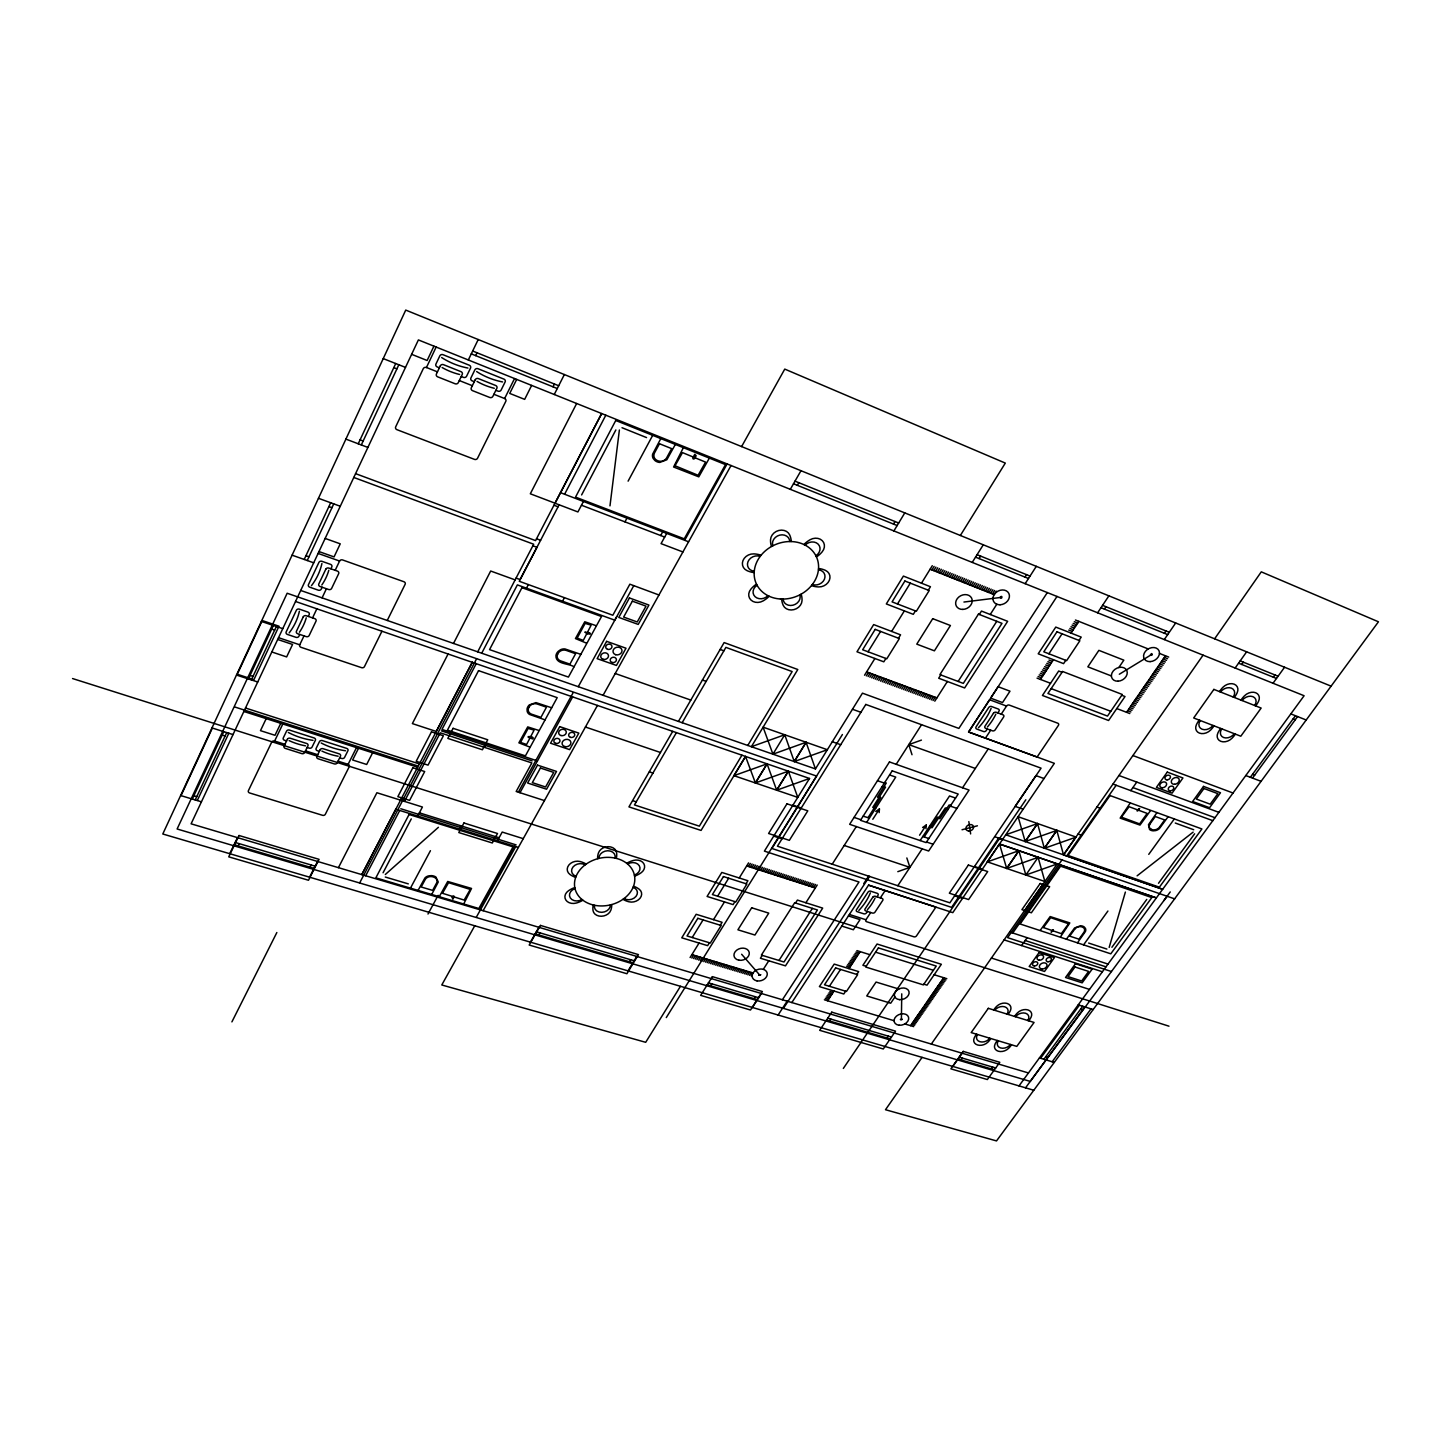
<?xml version="1.0" encoding="UTF-8"?>
<svg xmlns="http://www.w3.org/2000/svg" width="1451" height="1451" viewBox="0 0 1451 1451"><rect width="100%" height="100%" fill="white"/><g stroke="black" fill="none" stroke-linecap="round" stroke-linejoin="round"><path stroke-width="1.5" d="M901.397 1019.527L901.742 993.844M879.161 812.614L879.433 808.951L875.751 811.454M925.956 828.63L926.282 825.02L922.618 827.487M454.054 897.081L452.893 899.203C450.336 894.741 456.956 896.373 452.766 896.664M609.982 505.873L619.377 429.986M693.342 456.938L694.775 454.308L696.117 455.668C693.832 462.416 690.749 456.811 694.757 457.5M1052.954 930.853C1047.169 935.043 1056.727 927.352 1052.048 930.49C1050.941 932.014 1053.807 930.798 1051.975 930.762M1109.181 947.394L1125.377 892.075M1137.62 809.93C1143.896 805.396 1133.267 813.485 1138.727 810.166M181.067 795.565L212.408 727.949M192.294 799.066L223.78 731.667M248.393 678.941L273.368 625.472M304.202 559.451L330.683 502.753M358.234 443.788L395.724 363.53M195.214 799.936L226.719 732.592M251.368 679.92L276.361 626.487M307.231 560.521L333.748 503.878M361.317 444.949L398.825 364.763M197.318 800.462L228.859 733.154M433.922 346.172L427.138 360.501L411.631 354.316M299.758 634.45L298.924 636.227A2.285 1.923 -0.1 0 1 295.95 637.315L287.461 634.45A2.285 1.941 0.3 0 1 286.173 631.929L296.385 610.236A2.303 1.959 0.2 0 1 299.378 609.148L307.902 612.086A2.285 1.959 -0.2 0 1 309.172 614.625L308.319 616.439M322.158 587.238L321.288 589.07A2.303 1.977 -0.2 0 1 318.295 590.176L309.734 587.183A2.303 1.977 0.2 0 1 308.464 584.608L318.912 562.408A2.322 2.013 0.2 0 1 321.941 561.319L330.52 564.348A2.322 1.995 -0.3 0 1 331.789 566.96L330.901 568.81M493.902 394.291L504.622 398.535A2.358 2.158 -9.2 0 1 505.782 401.383L477.542 458.262A2.34 2.104 -7.3 0 1 474.459 459.368L396.939 429.677A2.376 2.14 -1.4 0 1 395.688 426.848L423.275 368.663A2.412 2.213 -2.2 0 1 426.449 367.502L436.134 347.061M381.939 631.239L364.473 666.589A2.231 1.886 -3.3 0 1 361.535 667.66L301.01 647.309A2.267 1.923 -0.5 0 1 299.74 644.806L304.003 635.883M312.564 617.89L316.862 608.821M322.086 597.866L326.421 588.725M335.181 570.316L339.588 561.047A2.322 2.013 -0.8 0 1 342.617 559.959L403.94 581.742A2.285 1.977 -4.2 0 1 405.137 584.3L387.254 620.466M266.186 718.662L260.473 730.651L275.001 735.294L280.75 723.342M338.01 761.158L348.095 764.351A2.176 1.777 -3.8 0 1 349.274 766.654L325.332 814.283A2.158 1.741 -3.5 0 1 322.521 815.299L249.663 792.971A2.195 1.777 -0.9 0 1 248.393 790.686L271.736 742.078A2.231 1.814 -0.9 0 1 274.62 741.044L282.818 723.995M229.711 853.696L237.492 837.608M468.328 359.975L478.213 339.534M238.109 845.915L239.197 843.666M475.656 355.622L477.034 352.774M504.622 398.535L514.543 378.548M516.683 379.418L509.736 393.421L524.663 399.37L531.646 385.422M348.095 764.351L356.493 747.646M358.506 748.299L352.629 759.998L366.686 764.477L372.599 752.815M231.906 1021.885L276.851 932.521M310.061 867.208L311.185 864.996M553.049 386.818L554.445 384.025M309.553 877.184L317.533 861.441M554.246 394.509L564.366 374.539M338.428 867.662L376.897 792.736L422.422 807.028L417.67 816.061M448.087 654.002L412.374 723.596L436.279 731.467L472.246 662.327L476.218 663.687L441.975 729.436L537.469 760.923M453.51 643.446L490.674 571.023L515.123 579.892M576.646 403.505L530.322 493.793L555.026 503.189L601.657 413.535L535.564 540.606L355.586 473.643M472.246 662.327L361.807 874.608L395.833 809.241L518.37 847.438M477.705 651.825L533.678 544.234L353.79 477.452M359.721 882.825L476.545 658.845M365.688 875.769L399.732 810.456M404.466 801.405L440.233 732.809L531.846 762.936L516.175 791.484L544.451 800.589M481.714 653.222L517.372 584.88L614.807 620.176L616.729 616.657M559.107 504.785L519.24 581.271L612.83 615.242L629.861 584.191L658.954 594.983M564.602 494.247L605.811 415.204M526.459 588.199L528.345 584.59M383.064 872.776L411.286 818.908M581.615 494.918L615.859 429.949M583.447 501.466L577.915 511.949L555.007 503.225M484.434 747.338L486.212 744.018M562.498 601.258L564.421 597.685M410.47 888.121L430.439 850.685M628.102 481.152L652.678 435.373M418.088 890.37L424.907 877.982A6.511 5.133 -7.4 0 1 428.644 875.878L431.219 875.624A8.162 6.439 -7.4 0 1 435.899 877.021L438.275 881.99L431.745 894.415M660.785 438.637L652.642 454.127A7.182 6.384 -19.6 0 0 653.186 458.48L654.836 460.457A8.996 8.017 -19.7 0 0 659.788 462.434L666.825 459.786L675.314 444.496M459.35 829.047L461.073 825.873M624.964 521.852L626.959 518.152M557.601 654.238L558.182 653.186A6.185 5.242 -12.1 0 1 565.999 650.32L575.594 653.73L569.917 664.141L560.322 660.785A6.185 5.242 -12.1 0 1 557.619 654.238M427.991 914.039L438.129 895.34M439.544 896.21L447.724 881.464L471.539 888.447L463.957 903.447M683.04 448.323L673.59 467.004L698.783 476.853L708.995 458.77M493.558 839.712L495.299 836.556M660.695 535.528L662.708 531.846M519.984 792.718L572.637 696.897M578.26 686.686L633.779 585.642M518.406 792.083L573.145 692.707M497.348 840.891L502.209 832.058L523.249 838.66M666.698 533.406L661.057 543.635L682.913 551.96M479.429 909.614L514.615 846.278M684.672 540.298L727.096 463.939M476.273 917.304L515.794 846.532M474.749 925.774L441.775 984.975L645.695 1042.308L680.465 986.299M483.129 910.702L597.449 705.44M603.09 695.301L731.05 465.517M741.606 446.582L784.755 369.098L1005.307 463.087L960.362 535.473M530.395 942.152L538.901 927.298M790.305 489.332L800.988 470.704M538.774 934.934L539.972 932.848M797.343 485.305L798.83 482.711M672.702 731.358L628.936 806.883L701.051 830.425L745.542 756.443L755.409 782.996L767.053 763.843L776.684 790.215L809.513 778.462L295.532 601.476M678.451 721.419L724.122 642.575L797.796 669.51L751.382 746.703L784.737 734.75L794.277 761.575L827.36 749.714L763.099 727.169L772.93 754.175L806.139 742.259L794.277 761.575L806.085 742.277L815.444 768.921L300.72 590.466M676.402 732.628L634.45 804.924L699.346 826.163L741.933 755.191M682.17 722.707L725.881 647.382L792.137 671.559L747.773 745.451M993.699 1009.987L994.135 1009.334A22.273 16.034 -21.9 0 1 996.746 1006.268A8.543 6.167 -21.7 0 1 1007.121 1003.439A8.543 6.167 -21.7 0 1 1010.44 1010.513A22.364 16.179 -21.5 0 1 1008.536 1013.796L1008.082 1014.376M1014.557 1016.425L1014.993 1015.773A22.182 15.87 -22.2 0 1 1017.604 1012.725A8.506 6.112 -22.1 0 1 1027.943 1009.914A8.506 6.112 -22.1 0 1 1031.189 1016.933A22.273 16.034 -21.8 0 1 1029.267 1020.198L1028.777 1020.815M1219.457 691.583L1219.965 690.821A24.631 18.518 -31.2 0 1 1222.993 687.212A9.45 7.128 -31.2 0 1 1234.221 684.183A9.45 7.128 -31.2 0 1 1237.141 692.816A24.74 18.736 -31 0 1 1234.855 696.716L1234.348 697.351M1011.474 1044.829L1011.166 1045.319A22.11 15.834 -21.2 0 1 1008.499 1048.42A8.434 6.022 -21.3 0 1 998.27 1051.213A8.434 6.022 -21.3 0 1 994.969 1044.339A22.019 15.671 -21.5 0 1 996.837 1041.111L997.327 1040.494M1213.979 725.899L1213.544 726.552A24.486 18.5 -30 0 1 1210.533 730.125A9.341 7.037 -30 0 1 1199.415 733.118A9.341 7.037 -30 0 1 1196.422 724.684A24.395 18.301 -30.2 0 1 1198.671 720.839L1199.233 720.113M1241.004 700.107L1241.512 699.328A24.54 18.319 -31.3 0 1 1244.541 695.755A9.413 7.055 -31.3 0 1 1255.714 692.744A9.413 7.055 -31.3 0 1 1258.561 701.305A24.649 18.537 -31.2 0 1 1256.258 705.168L1255.677 705.911M1235.345 734.152L1234.964 734.714A24.395 18.301 -30.2 0 1 1231.881 738.359A9.305 6.965 -30.2 0 1 1220.817 741.334A9.305 6.965 -30.2 0 1 1217.897 732.973A24.304 18.101 -30.4 0 1 1220.164 729.164L1220.726 728.438M733.934 775.668L767.053 763.843L755.391 782.96L788.365 771.188L797.76 797.379L733.934 775.668L745.542 756.443M629.408 961.759L630.641 959.728M893.453 524.065L894.977 521.526M628.011 970.882L636.753 956.427M893.889 530.939L904.789 512.892M772.93 754.175L784.737 734.75M692.218 937.527L703.046 919.934M717.628 896.21L728.674 878.218M868.043 651.771L880.576 631.421M897.48 603.961L910.303 583.139M690.096 957.533L699.056 943.059M713.511 919.644L724.466 901.905M739.23 877.982L748.571 862.873M864.56 675.223L874.899 658.482M891.639 631.439L904.354 610.889M921.476 583.193L932.286 565.69M691.819 958.041L693.596 955.157M748.426 866.465L750.312 863.436M866.338 675.876L868.405 672.538M931.923 569.917L934.099 566.398M693.524 958.567L695.319 955.683M750.167 867.027L752.035 863.998M695.247 959.075L697.024 956.191M751.908 867.589L753.776 864.56M868.115 676.529L870.183 673.21M933.718 570.624L935.895 567.123M869.893 677.2L871.96 673.863M935.532 571.349L937.709 567.831M696.952 959.583L698.747 956.699M753.649 868.151L755.518 865.122M871.67 677.853L873.738 674.515M937.328 572.057L939.504 568.556M809.513 778.462L764.405 851.12L858.992 882.008L782.397 999.757M815.444 768.921L862.456 693.161L958.875 728.42L1047.332 592.552M698.675 960.109L700.452 957.225M709.43 942.751L707.635 945.653L681.77 937.818L696.172 914.293L722.108 922.31L720.295 925.248M734.931 901.633L733.1 904.608L707.09 896.464L721.8 872.432L747.9 880.739L746.032 883.75M755.372 868.696L757.259 865.685M873.448 678.506L875.515 675.187M885.89 658.464L883.804 661.819L856.979 651.789L873.665 624.583L900.563 634.831L898.459 638.222M915.436 610.907L913.296 614.335L886.325 603.942L903.411 576.083L930.454 586.73L928.295 590.194M939.123 572.764L941.3 569.264M700.38 960.616L702.175 957.733M757.114 869.258L758.982 866.247M875.225 679.159L877.293 675.84M940.919 573.471L943.096 569.971M702.084 961.124L703.88 958.24M758.837 869.82L760.723 866.791M703.789 961.632L705.585 958.766M760.578 870.382L762.446 867.353M666.281 1017.586L842.414 734.514M877.003 679.812L879.07 676.492M942.715 574.197L944.891 570.696M878.762 680.465L880.83 677.145M944.51 574.904L946.687 571.404M705.512 962.158L707.29 959.274M762.301 870.926L764.187 867.916M880.539 681.136L882.607 677.817M946.306 575.612L948.482 572.111M707.217 962.666L708.995 959.782M764.024 871.489L765.91 868.478M882.299 681.789L884.385 678.469M948.083 576.319L950.26 572.837M708.922 963.174L710.718 960.308M765.765 872.033L767.633 869.022M710.627 963.682L712.423 960.816M767.488 872.595L769.356 869.584M884.076 682.442L886.144 679.122M949.879 577.026L952.056 573.544M951.656 577.752L953.851 574.251M885.835 683.095L887.903 679.775M712.332 964.19L714.11 961.324M887.613 683.747L889.681 680.428M953.452 578.459L955.629 574.959M769.211 873.157L771.08 870.147M714.019 964.697L715.815 961.832M770.934 873.702L772.821 870.691M889.372 684.4L891.44 681.081M955.23 579.167L957.424 575.684M715.724 965.223L717.519 962.339M772.658 874.264L774.544 871.253M717.429 965.731L719.224 962.865M774.381 874.808L776.249 871.797M891.132 685.035L893.199 681.734M957.025 579.874L959.202 576.392M892.891 685.688L894.977 682.387M958.803 580.581L960.979 577.099M719.134 966.239L720.929 963.373M776.104 875.37L777.972 872.359M894.65 686.341L896.736 683.04M960.58 581.289L962.775 577.806M972.224 562.408L983.288 544.796M720.821 966.747L722.616 963.881M777.809 875.914L779.695 872.922M896.41 686.994L898.495 683.693M962.358 581.996L964.552 578.514M710.5 985.791L711.752 983.814M979.099 558.581L980.64 556.114M722.525 967.255L724.321 964.389M779.532 876.477L781.418 873.466M898.169 687.647L900.255 684.346M964.135 582.703L966.33 579.221M724.212 967.763L726.008 964.897M781.255 877.021L783.141 874.028M725.917 968.27L727.713 965.405M782.96 877.565L784.846 874.572M899.928 688.3L901.996 684.999M965.913 583.393L968.107 579.928M901.688 688.935L903.755 685.634M967.69 584.1L969.885 580.636M727.604 968.778L729.4 965.913M784.683 878.127L786.569 875.134M903.429 689.588L905.515 686.287M969.468 584.807L971.662 581.343M729.291 969.286L731.086 966.42M786.388 878.671L788.274 875.678M905.188 690.241L907.274 686.94M971.245 585.515L973.44 582.051M730.978 969.794L732.791 966.928M788.093 879.233L789.997 876.223M732.682 970.302L734.478 967.436M789.816 879.778L791.702 876.785M906.948 690.876L909.015 687.593M973.022 586.222L975.199 582.758M908.689 691.528L910.775 688.246M974.782 586.911L976.976 583.447M734.369 970.792L736.165 967.944M791.52 880.322L793.407 877.329M910.43 692.181L912.516 688.88M976.559 587.619L978.754 584.154M736.056 971.299L737.852 968.452M793.225 880.866L795.112 877.891M912.189 692.816L914.275 689.533M978.319 588.326L980.513 584.862M737.743 971.807L739.538 968.96M794.93 881.428L796.817 878.435M739.43 972.315L741.225 969.468M796.635 881.972L798.54 878.98M913.93 693.469L916.016 690.186M980.096 589.015L982.291 585.569M915.672 694.104L917.757 690.821M981.855 589.723L984.05 586.258M741.098 972.823L742.912 969.975M798.34 882.516L800.245 879.542M917.413 694.757L919.499 691.474M983.615 590.43L985.809 586.966M742.785 973.331L744.599 970.483M985.374 591.119L987.569 587.673M800.045 883.06L801.931 880.086M919.154 695.41L921.24 692.127M744.472 973.821L746.267 970.991M801.75 883.623L803.636 880.63M920.895 696.045L922.981 692.762M987.152 591.827L989.346 588.362M746.14 974.328L747.954 971.499M803.455 884.167L805.341 881.174M747.827 974.836L749.641 971.989M805.142 884.711L807.046 881.736M922.636 696.68L924.722 693.415M988.911 592.516L991.106 589.07M924.378 697.332L926.463 694.05M990.67 593.223L992.865 589.777M749.514 975.344L751.31 972.496M762.228 955.375L760.397 958.24L785.481 965.858L822.681 908.108L797.415 900.073L795.529 903.03M806.847 885.255L808.751 882.281M926.119 697.967L928.205 694.703M940.792 674.933L938.688 678.234L964.643 687.955L1007.647 621.318L981.493 611.071L979.316 614.48M992.411 593.912L994.624 590.466M751.183 975.834L752.996 973.004L691.891 954.649M808.552 885.799L810.438 882.825M927.86 698.62L929.946 695.337M996.365 591.174L994.171 594.62L930.145 569.209M810.238 886.343L812.143 883.369M811.943 886.887L813.83 883.913M929.583 699.255L931.669 695.99M931.324 699.89L933.41 696.625M813.63 887.432L815.535 884.457M933.047 700.543L935.151 697.26M763.317 969.341L768.776 960.78M805.867 902.758L817.221 885.001M934.789 701.178L947.358 681.498M990.235 614.499L996.801 604.251M832.203 864.197L856.308 826.562M896.192 764.314L921.548 724.702M874.101 807.881L880.775 797.488L879.397 797.016M868.043 817.657L874.663 807.318L876.023 807.79M866.628 822.409L895.739 777.101L889.59 774.943M754.085 998.705L755.336 996.746M1025.005 577.081L1026.564 574.65M778.987 960.471L812.397 908.38M958.132 681.444L996.783 621.3M872.795 819.271L879.433 808.951M752.38 1007.484L761.376 993.518M1025.15 583.683L1036.304 566.343M778.081 1015.047L787.131 1001.19M863.78 883.586L868.623 876.168M783.558 1008.173L869.602 876.259M1056.999 596.434L968.633 731.993L1054.351 763.335L987.351 861.858L1044.883 881.501L1038.1 857.36L1025.839 875.007L1018.874 850.703L999.521 844.01L1006.686 868.46L1038.1 857.341M791.829 1002.568L868.55 885.128L952.799 912.643L999.467 844.029L1156.374 897.897L1018.874 850.703L987.351 861.858M987.315 728.946L986.263 730.542A2.068 1.632 -25.6 0 1 983.524 731.522L976.759 729.055A2.068 1.632 -25.4 0 1 976.106 726.824L988.748 707.508A2.086 1.651 -26.1 0 1 991.505 706.51L998.288 709.031A2.068 1.632 -26.3 0 1 998.923 711.28L997.853 712.894M867.408 911.428L866.447 912.897A1.959 1.487 -19.8 0 1 863.835 913.822L857.215 911.7A1.959 1.487 -19.7 0 1 856.507 909.704L868.024 892.111A1.977 1.505 -20.2 0 1 870.654 891.186L877.293 893.344A1.959 1.505 -20.3 0 1 877.982 895.34L877.021 896.809M919.589 835.196L926.282 825.02M868.55 885.128L935.895 907.111L916.488 935.895A1.941 1.451 -20.7 0 1 913.912 936.802L866.61 921.73A1.959 1.487 -19.8 0 1 865.921 919.753L870.709 912.498M880.322 897.897L885.164 890.551M985.447 738.16L990.688 730.198M1001.244 714.146L1006.541 706.075A2.086 1.632 -26.6 0 1 1009.297 705.095L1057.797 723.215A2.068 1.596 -27.3 0 1 1058.378 725.427L1037.12 757.005L968.543 731.993L989.564 699.745L1006.541 706.075M920.134 840.564L949.534 795.964L955.538 798.068M1048.892 653.784L1062.059 633.797M924.251 836.792L937.455 817.076L938.797 817.53M829.392 986.281L840.528 969.449M897.788 885.727L922.183 848.817M962.557 787.766L988.222 748.952M1040.421 679.431L1053.462 659.715M1071.056 633.126L1078.837 621.373L1148.213 648.942M827.614 1000.773L834.053 991.051M848.908 968.633L860.171 951.638M845.643 991.214L843.793 993.989L819.398 986.607L834.198 964.099L858.684 971.626L856.797 974.437M1065.778 660.332L1063.583 663.633L1038.209 653.802L1055.766 627.086L1081.213 637.116L1079 640.453M1097.609 612.794L1108.89 595.835M829.646 1021.051L830.915 1019.128M1104.374 609.075L1105.952 606.718M843.339 1068.426L1025.839 799.755M894.904 997.037L890.696 1003.221L866.737 995.948L876.078 982.055L898.786 989.02M1118.848 667.496L1123.836 660.151L1098.879 650.356L1087.833 666.825L1111.393 675.966M886.96 1038.009L888.248 1036.123M1164.391 633.271L1165.987 630.949M1164.282 639.565L1175.673 622.987M1116.78 708.56L1126.538 712.296L1165.443 655.798L1159.476 653.422M910.593 1025.657L943.676 977.702L946.832 978.681M1214.65 638.766L1261.282 571.839L1378.45 621.79L996.511 1140.921L885.491 1109.725L922.056 1057.38M931.324 1044.049L1057.162 863.944L1025.839 875.007M1203.079 655.145L1063.492 854.875L1162.668 889.3L1005.761 834.778L1037.538 823.569L1044.357 848.309L1075.917 837.191M1061.969 859.935L1007.629 937.654L1111.448 971.535M1012.762 932.993L1060.318 865.032M1066.666 855.963L1116.164 785.263M1021.595 945.562L1027.145 937.691M1130.764 790.614L1136.786 782.071M1040.385 930.164L1050.161 916.56L1069.822 922.927L1060.536 936.784M1130.003 803.346L1120.154 818.11L1139.996 825.093L1150.407 810.783M952.781 1066.412L962.122 1053.226M1235.127 668.04L1246.627 651.825M961.052 1059.956L962.376 1058.105M1241.748 664.467L1243.362 662.2M1066.394 939.214L1074.611 927.933L1080.523 925.774A7.527 5.496 -24.2 0 1 1084.296 927.026L1085.421 928.404A6.004 4.371 -24.2 0 1 1085.421 931.524L1077.458 942.842M1156.955 812.596L1148.485 824.658L1149.518 829.446A7.781 5.768 -27.3 0 0 1153.345 830.824L1155.667 830.589A6.203 4.589 -27.3 0 0 1159.403 828.594L1168.146 816.677M1150.044 823.86L1155.286 816.532L1164.663 819.942L1159.403 827.251A5.604 4.153 -27.3 0 1 1152.33 829.7L1151.387 829.373M991.378 1068.934L992.702 1067.102M1273.343 677.2L1274.957 674.951M1083.571 944.855L1107.911 911.028M1273.017 683.258L1284.57 667.242M1148.757 854.367L1174.331 818.926M1111.919 947.285L1146.762 899.402M1158.515 883.278L1194.626 833.799M1028.451 1072.96L1304.104 695.736L418.396 339.915L191.097 823.823L1028.451 1072.96L1019.001 1085.928M1040.548 1058.287L1079.363 1005.217M1043.904 1059.266L1082.736 1006.25M1250.363 777.283L1295.435 715.724M1025.531 1087.851L1084.822 1006.903M1252.503 778.099L1297.593 716.576M1163.956 900.527L1170.25 891.948M1052.156 1061.787L1091.025 1008.88M1167.094 896.246L1030.246 1081.412L177.113 828.993L287.153 593.241L816.623 776.085L771.914 848.49L951.62 907.365L998.669 838.061L1174.639 898.858M976.541 1034.218L976.124 1034.708A22.11 15.816 -21.2 0 0 974.183 1038.082A8.47 6.076 -21 0 0 977.557 1044.992A8.47 6.076 -21 0 0 987.841 1042.199A22.2 15.979 -20.9 0 0 990.416 1039.17M385.313 874.5L438.402 827.306M1137.112 875.824L1193.103 832.149M1119.32 674.243L1151.532 654.582M912.008 754.738L908.798 744.617L921.421 740.101M897.806 871.67L909.922 867.372L906.839 857.958M962.049 829.736L977.412 825.8M530.721 736.872L530.068 738.051L532.735 738.94C535.782 736.201 523.321 735.693 530.068 738.051M587.655 632.364L587.274 633.851L590.303 634.051L589.795 632.836L584.844 632.11L586.966 633.615M963.936 602.038L1001.19 597.395M1033.783 1090.245L162.784 833.999L405.736 310.079L1331.075 686.142M235.153 842.451L315.121 866.174M536.344 931.778L634.123 960.762M708.36 982.817L758.655 997.726M827.687 1018.167L891.404 1037.066M959.311 1057.199L995.712 1067.99M234.064 844.7L314.015 868.387M535.147 933.845L632.908 962.793M707.127 984.794L757.404 999.685M826.417 1020.089L890.116 1038.952M958.005 1059.049L994.388 1069.822M385.295 877.039L408.311 883.877M826.199 997.018L829.446 997.998M912.443 1022.973L915.581 1023.916M825.274 998.415L828.521 999.394M911.518 1024.315L914.656 1025.258M824.368 999.793L894.07 1020.706M904.862 1023.953L913.713 1026.619M917.123 1016.172L920.279 1017.133M829.881 991.468L833.128 992.448M916.198 1017.532L919.335 1018.493M1045.808 1056.654L1047.894 1057.289M180.631 795.529L201.435 801.823M828.956 992.847L832.203 993.826M915.255 1018.892L918.392 1019.853M828.031 994.243L831.296 995.223M914.33 1020.253L917.449 1021.196M1039.442 1057.924L1054.278 1062.404M827.124 995.64L830.371 996.619M913.386 1021.613L916.524 1022.556M921.838 1009.37L924.976 1010.313M920.895 1010.73L924.033 1011.692M919.952 1012.091L923.09 1013.052M919.009 1013.451L922.147 1014.412M918.066 1014.811L921.204 1015.773M193.854 795.747L196.756 796.635M927.497 1001.154L930.635 1002.115M926.554 1002.532L929.692 1003.493M925.611 1003.892L928.749 1004.854M924.65 1005.271L927.806 1006.232M923.707 1006.631L926.863 1007.593M922.782 1007.992L925.919 1008.953M932.231 994.28L935.369 995.259M931.288 995.658L934.426 996.637M930.327 997.037L933.483 997.998M929.384 998.415L932.54 999.376M928.44 999.775L931.578 1000.755M850.34 960.544L853.605 961.56M936.983 987.387L940.139 988.367M866.138 966.312L862.892 965.296L877.057 944.021L941.354 964.28L927.026 985.156L923.852 984.177M849.397 961.959L852.662 962.974M936.04 988.766L939.178 989.745M848.454 963.373L851.719 964.389M935.079 990.144L938.235 991.124M847.529 964.788L850.794 965.804M934.136 991.523L937.273 992.502M846.586 966.203L849.851 967.218M933.174 992.901L936.33 993.881M934.172 974.746L943.676 977.702M855.038 953.452L858.303 954.468M941.753 980.477L944.909 981.456M854.095 954.867L857.36 955.901M940.792 981.855L943.948 982.835M853.152 956.3L856.416 957.315M939.849 983.234L943.005 984.231M852.209 957.714L855.473 958.73M938.888 984.63L942.044 985.61M851.265 959.129L854.53 960.145M937.945 986.009L941.082 986.988M875.57 952.164L933.392 970.284M419.375 812.832L499.071 837.735M856.906 950.605L869.947 954.704M400.784 808.751L516.121 844.899M855.963 952.037L859.246 953.053M942.715 979.08L945.871 980.06M1078.238 1004.836L1093.165 1009.533M222.166 735.095L225.123 736.02M1080.759 1008.935L1082.845 1009.588M401.455 798.431L405.373 799.646M72.55 678.542L1168.98 1026.183M841.798 926.083L853.369 929.746L860.026 919.626L848.436 915.926M211.973 727.93L233.012 734.587M286.591 740.935L284.523 740.282A2.213 1.814 -1.3 0 1 283.29 737.924L286.572 731.123A2.231 1.832 -1.3 0 1 289.456 730.071L314.16 737.979A2.213 1.814 -2.3 0 1 315.375 740.318L312.056 747.084A2.213 1.814 -2.3 0 1 309.172 748.117L307.14 747.465M319.383 751.364L317.352 750.711A2.195 1.796 -2.6 0 1 316.137 748.39L319.456 741.642A2.213 1.814 -2.6 0 1 322.34 740.59L346.735 748.408A2.195 1.796 -3.6 0 1 347.914 750.729L344.558 757.44A2.195 1.796 -3.5 0 1 341.711 758.456L339.679 757.821M274.62 741.044L284.958 744.327M305.49 750.838L317.733 754.72M243.877 711.48L417.67 767.253M991.414 958.041L1089.501 989.401M849.379 914.475L865.921 919.753M746.685 865.902L815.299 887.976M245.491 708.015L419.375 763.952M234.935 707.036L417.126 765.729M1004.092 939.885L1102.397 971.771M1009.624 931.977L1108.02 964.081M1025.168 940.502L1106.007 966.838M632.69 800.662L636.354 801.877M250.044 675.422L253.018 676.402M236.495 675.06L257.716 681.988M954.631 895.847L962.466 898.441M1088.631 943.059L1106.877 949.063M1027.798 911.554L1024.66 910.502L1042.797 884.511L1045.953 885.582M529.597 746.993L518.878 742.839L527.729 726.897L538.647 730.379M773.709 836.121L782.016 838.859M441.394 730.851L532.136 760.886M271.827 651.971L286.645 656.922L292.558 644.462L277.703 639.474M844.21 845.48L909.922 867.372M649.377 771.859L653.059 773.093M278.538 637.678L299.74 644.806M926.518 841.997L933.138 844.246M585.424 727.024L660.459 752.489M261.361 621.409L282.782 628.664M545.068 719.877L529.561 714.472A6.747 5.623 -10.7 0 1 527.166 711.316L527.058 709.067A8.47 7.055 -10.8 0 1 529.307 704.914L535.981 702.61L551.67 707.78M271.682 629.081L274.674 630.097M792.935 805.16L801.26 807.971M974.528 866.501L982.381 869.149M863.164 816.169L869.403 818.11M922.818 836.483L928.803 838.515M854.059 817.403L860.896 819.724M929.619 826.163L930.962 826.617M874.246 807.663L872.74 807.409L885.527 787.149L884.167 786.66M930.726 827.288L932.05 827.741L945.327 807.953L946.651 808.407M994.697 836.701L1002.641 839.44M878.834 797.578L877.456 797.107L886.289 783.014L884.747 782.47M938.561 818.201L939.885 818.672L949.154 804.942L950.659 805.468M877.492 780.711L884.348 783.105M882.045 786.696L883.586 787.24M946.415 809.078L947.92 809.604M950.26 806.085L956.916 808.407M615.224 673.5L690.821 700.089M574.052 666.789C568.937 663.252 555.461 664.576 555.951 655.562A8.579 7.255 -12.1 0 1 558.272 651.299L560.431 649.776A6.838 5.786 -12.1 0 1 565.038 648.96L580.835 654.365M305.943 555.715L308.972 556.785M832.312 741.733L840.709 744.708M1023.155 809.205L1015.174 806.375L1036.014 775.632L1044.031 778.534M292.068 555.171L313.706 562.807M1078.039 834.071L1081.213 835.196M586.313 643.065L575.448 638.567L584.771 621.772L595.853 625.581M318.984 551.561L334.056 556.912L340.241 543.835L325.151 538.43M318.114 553.43L339.588 561.047M702.429 680.047L706.147 681.371M1096.938 807.046L1100.112 808.189M908.798 744.617L975.326 768.45M852.481 709.267L860.915 712.296M516.066 578.115L520.111 579.584L536.961 547.317L532.862 545.794M1175.274 823.025L1193.72 829.736M318.458 498.292L340.26 506.254M328.905 506.58L331.953 507.705M720.149 649.449L723.904 650.81M1132.923 787.585L1214.995 817.711M1112.971 784.102L1212.836 820.686M1118.975 775.523L1218.876 812.342M866.61 671.886L936.856 697.895M536.525 538.756L540.606 540.262M1132.941 755.554L1233.024 793.008M360.084 439.834L363.149 441.013M1245.774 775.541L1261.046 781.327M345.882 439.109L367.901 447.434M1051.177 688.626L1110.777 711.298M553.974 505.238L558.055 506.798M1252.594 774.254L1254.734 775.07M1039.206 674.878L1042.58 676.166M1128.733 709.122L1131.98 710.355M1038.118 676.511L1041.492 677.798M1127.627 710.7L1130.873 711.951M1037.048 678.143L1050.524 683.276M1126.538 712.296L1129.785 713.547M581.47 505.22L664.685 537.07M1044.629 666.662L1048.021 667.95M1134.229 701.123L1137.475 702.375M1043.541 668.294L1046.933 669.6M1133.122 702.719L1136.387 703.971M1042.453 669.945L1045.845 671.251M1132.034 704.315L1135.281 705.567M1041.365 671.595L1044.756 672.883M1130.928 705.93L1134.174 707.163M1040.294 673.228L1043.668 674.534M1129.821 707.526L1133.086 708.759M560.558 492.687L688.572 541.785M1048.982 660.06L1052.374 661.366M1138.654 694.703L1141.901 695.972M1047.894 661.71L1051.286 663.016M1137.548 696.317L1140.794 697.568M1046.806 663.361L1050.198 664.667M1136.441 697.913L1139.688 699.164M1045.718 665.011L1049.109 666.317M1135.335 699.527L1138.582 700.779M1062.041 672.303L1058.686 671.015L1042.435 695.464L1108.582 720.494L1125.015 696.534L1121.732 695.283M1143.08 688.264L1146.344 689.533M1141.973 689.878L1145.22 691.148M1140.867 691.492L1144.113 692.744M1139.76 693.106L1143.007 694.358M1148.63 680.193L1151.894 681.462M1147.523 681.807L1150.788 683.076M1146.417 683.421L1149.664 684.691M1145.292 685.035L1148.557 686.305M1144.186 686.649L1147.451 687.919M1153.11 673.717L1156.356 674.987M1151.985 675.332L1155.25 676.619M1150.861 676.964L1154.125 678.234M1149.754 678.578L1153.019 679.848M1157.572 667.206L1160.836 668.494M1156.465 668.838L1159.73 670.126M1155.341 670.471L1158.605 671.74M1154.216 672.085L1157.481 673.373M1072.108 625.073L1075.499 626.415M1162.07 660.677L1165.334 661.982M1071.001 626.741L1074.393 628.083M1160.945 662.309L1164.21 663.615M1069.895 628.428L1073.287 629.77M1159.821 663.941L1163.085 665.229M383.227 358.597L405.5 367.393M1293.149 718.862L1295.308 719.696M1068.77 630.097L1072.18 631.439M1158.696 665.574L1161.961 666.861M393.82 367.611L396.921 368.844M1075.445 620.012L1078.837 621.373M1165.443 655.779L1168.708 657.067M439.381 367.81L437.186 366.922A2.412 2.213 -3.2 0 1 435.953 364.02L439.834 355.858A2.412 2.231 -3.4 0 1 443.008 354.697L469.308 365.235A2.394 2.213 -6 0 1 470.505 368.137L466.587 376.226A2.394 2.195 -5.7 0 1 463.431 377.369L461.255 376.516M474.296 381.704L472.119 380.833A2.376 2.195 -6.5 0 1 470.922 377.949L474.858 369.878A2.394 2.195 -6.8 0 1 478.014 368.717L503.969 379.128A2.376 2.176 -9.2 0 1 505.111 381.994L501.157 390.011A2.376 2.176 -8.8 0 1 498.019 391.153L495.879 390.283M1074.32 621.699L1077.73 623.041M1164.319 657.412L1167.583 658.718M1073.214 623.386L1076.606 624.728M1163.194 659.044L1166.459 660.35M426.449 367.502L437.44 371.855M459.296 380.543L472.337 385.712M1290.828 713.892L1306.172 719.986M472.663 351.015L558.689 385.748M794.985 481.152L898.677 523.013M977.085 554.681L1030.047 576.065M1102.56 605.339L1169.27 632.291M1240.188 660.912L1278.077 676.22M471.285 353.863L557.275 388.542M793.497 483.763L897.153 525.552M975.525 557.148L1028.487 578.496M1100.983 607.715L1167.692 634.613M1238.574 663.18L1276.463 678.451M622.026 427.719L646.547 437.585M741.624 954.25L759.689 975.018M968.833 821.592L970.628 833.926M312.999 740.355A67.907 56.698 -2 0 1 288.314 732.465M305.562 745.85A59.944 49.842 -2 0 1 289.13 740.627M345.556 750.766A67.326 56.154 -3.5 0 1 321.161 742.966M338.137 756.225A59.418 49.352 -3.4 0 1 321.886 751.056M299.378 611.27A70.773 60.017 3.3 0 1 289.148 632.926M306.252 617.818A62.357 52.889 2.5 0 1 299.414 632.237M467.929 368.064A73.602 69.14 -6.9 0 1 441.648 357.545M459.622 374.485A64.95 60.742 -6.2 0 1 442.12 367.52M502.572 381.939A73.022 68.306 -11 0 1 476.635 371.547M494.283 388.288A64.424 60.017 -10.1 0 1 477.016 381.413M321.922 563.478A71.462 61.541 3.6 0 1 311.457 585.66M328.815 570.243A62.955 54.231 2.7 0 1 321.814 584.989M791.103 541.531A10.429 8.924 -23.4 0 0 791.013 539.228A26.426 22.654 -22.7 0 0 789.689 534.947A10.121 8.67 -23.4 0 0 778.788 530.467A10.121 8.67 -23.4 0 0 770.535 539.754A26.444 22.617 -24.1 0 0 770.88 544.288A10.429 8.924 -23.4 0 0 771.642 546.428M772.839 545.776A8.851 7.581 -23.4 0 1 779.695 535.129A8.851 7.581 -23.4 0 1 789.779 541.513M816.423 556.803A10.393 8.833 -24.4 0 0 818.6 555.37A26.426 22.563 -24.3 0 0 822.209 551.779A10.066 8.579 -24.6 0 0 822.264 540.661A10.066 8.579 -24.6 0 0 810.093 539.736A26.227 22.218 -24.6 0 0 805.831 542.71A10.393 8.833 -24.4 0 0 804.054 544.56M805.16 545.104A8.833 7.509 -24.4 0 1 818.128 544.107A8.833 7.509 -24.4 0 1 815.915 555.769M818.455 569.808A8.742 7.382 -23.9 0 1 824.44 579.203A8.742 7.382 -23.9 0 1 812.379 584.481M754.175 572.456A10.375 8.869 -21.8 0 1 751.654 572.184A26.408 22.636 -22.4 0 1 747.065 570.66A10.066 8.615 -21.7 0 1 742.966 560.576A10.066 8.615 -21.7 0 1 753.704 553.883A26.209 22.327 -21.3 0 1 758.673 554.536A10.375 8.869 -21.8 0 1 760.959 555.37M754.266 571.259A8.815 7.527 -21.8 0 1 747.99 561.718A8.815 7.527 -21.8 0 1 760.161 556.404M767.942 595.672A8.742 7.4 -21.5 0 1 755.046 596.669A8.742 7.4 -21.5 0 1 757.059 585.243M811.581 585.497A10.284 8.688 -23.9 0 0 813.811 586.313A26.191 22.146 -24.5 0 0 818.654 586.93A9.976 8.416 -24 0 0 829.355 580.327A9.976 8.416 -24 0 0 825.528 570.406A25.991 21.874 -23.4 0 0 821.012 568.883A10.284 8.688 -23.9 0 0 818.545 568.629M769.03 596.198A10.284 8.706 -21.4 0 1 767.289 598.012A26.154 22.255 -21.2 0 1 763.117 600.914A9.957 8.434 -21.3 0 1 750.983 600.061A9.957 8.434 -21.3 0 1 750.838 589.197A25.973 21.928 -21.6 0 1 754.393 585.642A10.284 8.706 -21.4 0 1 756.533 584.227M582.812 900.164A9.558 7.491 -11.9 0 1 580.799 901.361A24.304 19.117 -11.7 0 1 576.355 903.03A9.268 7.255 -11.8 0 1 565.817 899.983A9.268 7.255 -11.8 0 1 568.466 890.769A24.123 18.827 -12.1 0 1 572.528 888.447A9.558 7.491 -11.9 0 1 574.796 887.649M581.978 899.511A8.126 6.366 -11.9 0 1 570.279 897.897A8.126 6.366 -11.9 0 1 574.995 888.611M611.56 904.608A9.486 7.4 -12.7 0 1 611.669 906.494A24.087 18.79 -12.2 0 1 610.835 910.23A9.196 7.164 -12.6 0 1 601.385 916.252A9.196 7.164 -12.6 0 1 593.06 910.666A23.996 18.7 -13.1 0 1 592.933 906.929A9.486 7.4 -12.7 0 1 593.423 905.025M610.363 904.916A8.071 6.294 -12.7 0 1 601.766 912.316A8.071 6.294 -12.7 0 1 594.565 905.279M623.096 899.239A9.486 7.418 -13.5 0 0 624.873 900.345A24.123 18.917 -13.8 0 0 628.972 901.796A9.196 7.182 -13.6 0 0 640.036 898.26A9.196 7.182 -13.6 0 0 639.165 889.191A24.014 18.718 -13.3 0 0 635.592 887.051A9.486 7.418 -13.5 0 0 633.488 886.361M633.089 887.341A8.071 6.312 -13.5 0 1 635.991 896.392A8.071 6.312 -13.5 0 1 624.057 898.532M634.577 876.023A9.558 7.545 -13.7 0 0 636.862 875.225A24.341 19.262 -13.6 0 0 640.925 872.903A9.268 7.309 -13.8 0 0 643.772 863.581A9.268 7.309 -13.8 0 0 633.307 860.461A24.141 18.972 -13.9 0 0 628.809 862.148A9.558 7.545 -13.7 0 0 626.796 863.363M627.612 864.034A8.126 6.403 -13.7 0 1 639.256 865.685A8.126 6.403 -13.7 0 1 634.395 875.062M575.702 877.256A9.631 7.6 -12 0 1 573.544 876.549A24.449 19.371 -12.3 0 1 569.88 874.391A9.341 7.382 -12 0 1 568.81 865.086A9.341 7.382 -12 0 1 580.037 861.513A24.341 19.171 -11.8 0 1 584.263 863.037A9.631 7.6 -12 0 1 586.077 864.179M576.083 876.277A8.18 6.457 -12.1 0 1 572.982 867.027A8.18 6.457 -12.1 0 1 585.098 864.887M616.167 858.339A9.631 7.636 -13 0 0 616.657 856.38A24.449 19.389 -12.5 0 0 616.566 852.535A9.341 7.418 -13 0 0 608.114 846.677A9.341 7.418 -13 0 0 598.483 852.88A24.377 19.298 -13.4 0 0 597.649 856.761A9.631 7.636 -13 0 0 597.776 858.702M598.991 858.375A8.18 6.475 -13 0 1 607.715 850.758A8.18 6.475 -13 0 1 615.006 858.067M1010.476 1044.484A7.4 5.278 -21.4 0 1 1000.61 1047.948A7.4 5.278 -21.4 0 1 998.361 1040.82M989.8 1038.227A7.436 5.332 -21.1 0 1 979.897 1041.709A7.436 5.332 -21.1 0 1 977.575 1034.527M1015.609 1016.752A7.455 5.351 -22 0 1 1025.531 1013.233A7.455 5.351 -22 0 1 1027.743 1020.488M994.751 1010.313A7.491 5.405 -21.7 0 1 1004.727 1006.794A7.491 5.405 -21.7 0 1 1007.012 1014.086M1242.074 700.525A8.253 6.185 -31.2 0 1 1252.902 696.661A8.253 6.185 -31.2 0 1 1254.625 705.476M1234.293 733.698A8.162 6.112 -30.3 0 1 1223.574 737.507A8.162 6.112 -30.3 0 1 1221.796 728.855M1212.945 725.427A8.198 6.167 -30.1 0 1 1202.153 729.254A8.198 6.167 -30.1 0 1 1200.303 720.53M801.006 594.239A10.248 8.615 -22.5 0 1 801.714 596.325A25.955 21.874 -21.8 0 1 802.022 600.696A9.921 8.343 -22.4 0 1 793.897 609.638A9.921 8.343 -22.4 0 1 783.268 605.412A25.955 21.838 -23.1 0 1 781.944 601.294A10.248 8.615 -22.5 0 1 781.835 599.063M799.809 594.874A8.706 7.328 -22.5 0 1 793.044 605.176A8.706 7.328 -22.5 0 1 783.141 599.082M995.839 714.146A55.936 44.655 -25.1 0 1 987.405 727.005M991.124 708.378A63.336 50.731 -24.9 0 1 978.482 727.695M875.116 897.969A53.07 40.828 -19.1 0 1 867.426 909.668M870.346 892.873A60.108 46.378 -18.8 0 1 858.829 910.448M1151.387 829.373A5.604 4.153 -27.3 0 1 1150.026 823.86M1220.545 692.018A8.271 6.239 -31.1 0 1 1231.409 688.137A8.271 6.239 -31.1 0 1 1233.205 697.024M900.472 1019.636L902.304 1019.346L900.509 1019.491M520.51 742.422L526.604 744.454L534.095 730.107L528.128 728.42L520.51 742.422M530.268 737.616L531.665 737.344L530.286 737.525M577.135 638.15L583.32 640.344L591.137 625.163L585.152 623.386L577.135 638.15M587.183 633.144L588.598 632.89L587.183 633.144M1000.156 597.486C1002.405 600.279 1002.623 594.003 1000.174 597.395M675.041 465.771L698.094 475.275L705.585 462.107L682.496 452.621L675.06 465.698M1043.432 927.57L1061.352 933.664L1068.535 923.743L1050.669 917.685L1043.469 927.479M693.687 456.775L695.138 456.43L693.687 456.775M758.746 975.054L760.632 974.782L758.746 975.054M1150.534 654.673C1152.965 657.212 1152.493 651.227 1150.534 654.673M1121.478 817.167L1139.579 823.896L1147.197 813.412L1129.078 806.72L1121.496 817.113M1137.91 809.676L1139.162 809.332L1137.929 809.585M442.464 893.29L464.139 900.073L470.269 889.427L448.54 882.68L442.464 893.254M453.746 897.226L452.44 897.552L453.746 897.226M262.232 620.538L237.311 674.262L253.907 679.685L278.973 626.197L262.232 620.538M303.277 616.802L296.439 631.239A2.285 1.941 -0.1 0 0 297.709 633.742L306.179 636.608A2.285 1.923 -0.5 0 0 309.154 635.538L316.01 621.155A2.285 1.941 -0.6 0 0 314.74 618.634L306.252 615.732A2.285 1.941 -0.2 0 0 303.277 616.802M325.822 569.173L318.821 583.937A2.303 1.977 -0.3 0 0 320.091 586.53L328.633 589.505A2.303 1.977 -0.7 0 0 331.626 588.417L338.645 573.707A2.303 1.995 -0.8 0 0 337.394 571.095L328.833 568.085A2.322 1.995 -0.3 0 0 325.822 569.173M440.324 365.833L436.443 373.959A2.394 2.195 -3.5 0 0 437.676 376.843L455.142 383.771A2.394 2.195 -5.1 0 0 458.298 382.629L462.198 374.558A2.394 2.195 -5.3 0 0 461.001 371.656L443.48 364.673A2.394 2.213 -3.6 0 0 440.324 365.833M239.034 835.504L228.732 856.834L308.501 880.249L319.075 859.355L239.034 835.504M287.389 739.284L284.106 746.068A2.213 1.814 -1.4 0 0 285.357 748.408L301.772 753.613A2.213 1.796 -2.1 0 0 304.637 752.579L307.938 745.832A2.213 1.814 -2.1 0 0 306.723 743.492L290.273 738.251A2.213 1.814 -1.4 0 0 287.389 739.284M475.239 379.745L471.321 387.798A2.376 2.176 -6.6 0 0 472.518 390.645L489.767 397.483A2.376 2.158 -8.1 0 0 492.887 396.341L496.841 388.36A2.376 2.176 -8.5 0 0 495.662 385.494L478.395 378.602A2.376 2.195 -6.9 0 0 475.239 379.745M320.181 749.732L316.88 756.443A2.195 1.796 -2.7 0 0 318.077 758.764L334.31 763.897A2.195 1.777 -3.3 0 0 337.158 762.881L340.495 756.189A2.195 1.796 -3.4 0 0 339.298 753.885L323.065 748.698A2.195 1.796 -2.7 0 0 320.181 749.732M412.864 767.742L397.846 796.672L409.617 800.372L424.69 771.533L412.864 767.742M431.473 731.848L416.183 761.303L428.045 765.13L443.389 735.766L431.473 731.848M478.54 670.652L447.452 730.143L525.425 755.862L557.202 697.641L478.54 670.652M521.961 587.691L489.549 649.613L568.429 677.091L601.512 616.53L521.961 587.691M453.093 728.329L447.815 738.396L482.403 749.768L487.736 739.774L453.093 728.329M409.073 814.483L375.863 877.837L478.848 908.507L513.074 846.876L409.073 814.483M615.75 420.482L575.539 497.113L684.255 538.829L725.518 464.61L615.75 420.482M425.27 879.379L421.189 886.996L432.634 890.388L436.715 882.807A5.895 4.643 -7.4 0 0 433.813 877.13L432.652 876.767A5.895 4.643 -7.4 0 0 425.252 879.379M659.48 443.734L654.401 453.147A6.493 5.786 -19.7 0 0 657.122 460.439L658.337 460.946A6.493 5.786 -19.7 0 0 666.571 458.008L671.65 448.631L659.48 443.734M463.939 822.989L458.788 832.548L492.306 842.977L497.512 833.509L463.939 822.989M529.234 706.746L528.672 707.762A6.112 5.097 -10.7 0 0 531.411 714.128L540.951 717.338L546.465 707.181L536.943 703.935A6.112 5.097 -10.7 0 0 529.234 706.746M629.426 597.957L618.779 617.419L638.222 624.42L648.923 605.067L629.426 597.957M606.627 641.342L597.141 658.663L616.457 665.447L625.998 648.216L606.627 641.342M632.364 601.167L623.64 617.074L637.243 621.971L646.003 606.137L632.364 601.167M537.523 765.13L527.62 783.032L546.574 789.217L556.513 771.424L537.523 765.13M559.741 726.625L550.546 743.22L569.608 749.623L578.822 733.118L559.741 726.625M540.425 768.032L532.317 782.651L545.576 786.986L553.72 772.422L540.425 768.032M540.443 925.412L529.18 945.036L626.905 973.73L638.458 954.613L540.443 925.412M697.84 918.32L687.03 935.949L710.301 943.023L721.165 925.502L697.84 918.32M723.45 876.567L712.405 894.56L735.82 901.905L746.902 884.022L723.45 876.567M788.365 771.188L776.684 790.215L788.365 771.188M875.171 629.371L862.656 649.758L886.797 658.79L899.366 638.567L875.171 629.371M904.88 581.017L892.075 601.875L916.343 611.252L929.202 590.557L904.88 581.017M786.968 803.8L768.595 833.491L789.344 840.347L807.79 810.837L786.968 803.8M865.812 704.442L777.428 846.205L949.879 902.83L1041.074 768.159L865.812 704.442M751.691 907.782L737.906 929.801L754.937 935.043L768.758 913.132L751.691 907.782M932.721 618.67L916.778 644.135L934.408 650.828L950.423 625.508L932.721 618.67M712.387 976.65L700.633 995.368L750.512 1010.005L762.392 991.541L712.387 976.65M794.676 902.758L761.376 955.103L783.993 961.995L817.439 909.977L794.676 902.758M978.446 614.136L939.903 674.606L963.319 683.385L1001.988 623.35L978.446 614.136M889.463 761.938L849.651 824.313L928.658 851.011L969.068 790.07L889.463 761.938M892.202 770.844L860.497 820.323L926.119 842.596L958.204 794.06L892.202 770.844M998.088 686.704L990.634 698.131L1002.532 702.574L1009.987 691.184L998.088 686.704M872.795 897.226L865.104 908.925A1.959 1.487 -19.9 0 0 865.794 910.92L872.396 913.042A1.959 1.487 -20 0 0 875.007 912.117L882.716 900.436A1.959 1.487 -20.4 0 0 882.027 898.441L875.406 896.301A1.959 1.505 -20.2 0 0 872.795 897.226M993.463 713.275L985.029 726.135A2.068 1.632 -25.7 0 0 985.682 728.348L992.43 730.832A2.068 1.614 -25.8 0 0 995.168 729.853L1003.602 717.03A2.068 1.632 -26.2 0 0 1002.986 714.799L996.22 712.296A2.068 1.632 -26.1 0 0 993.463 713.275M835.613 967.926L824.494 984.794L846.459 991.45L857.632 974.691L835.613 967.926M1056.963 631.784L1043.795 651.807L1066.63 660.658L1079.852 640.78L1056.963 631.784M831.768 1012.163L819.67 1030.319L883.278 1048.982L895.521 1031.153L831.768 1012.163M1062.585 671.487L1047.93 693.487L1107.494 716.087L1122.294 694.467L1062.585 671.487M878.417 947.902L865.667 967.019L923.38 984.884L936.258 966.076L878.417 947.902M968.379 865.05L949.353 893.199L968.615 899.566L987.696 871.579L968.379 865.05M1037.556 823.497L1025.186 841.526L1018.112 816.713L1075.971 837.027L1063.529 854.857L1056.818 830.444L1025.131 841.58L1037.556 823.533M1018.91 850.685L1006.686 868.46L1018.874 850.703M1056.836 830.317L1044.43 848.218L1056.836 830.298M1040.186 883.478L1021.921 909.65L1031.371 912.788L1049.653 886.688L1040.186 883.478M1060.572 866.174L1020.107 923.979L1110.795 953.815L1151.822 897.57L1060.572 866.174M1110.033 795.547L1068.081 855.473L1159.385 887.196L1201.9 828.956L1110.033 795.547M988.331 1008.318L971.172 1032.586L1016.788 1046.389L1034.073 1022.447L988.331 1008.318M1213.888 689.388L1193.683 717.973L1240.805 736.219L1261.155 708.07L1213.888 689.388M963.246 1051.395L950.877 1068.843L987.369 1079.544L999.793 1062.295L963.246 1051.395M1039.043 952.618L1029.176 966.529L1044.539 971.445L1054.442 957.606L1039.043 952.618M1167.257 772.113L1156.411 787.385L1172.082 793.153L1182.946 777.972L1167.257 772.113M1074.665 929.22L1069.713 936.131L1078.982 939.178L1083.933 932.286A5.423 3.954 -24.2 0 0 1082.464 927.116L1081.539 926.808A5.423 3.972 -24.2 0 0 1074.647 929.202M1075.463 963.736L1065.524 977.502L1082.174 982.835L1092.131 969.141L1075.463 963.736M1203.514 786.406L1192.613 801.496L1209.572 807.735L1220.491 792.736L1203.514 786.406M1074.991 966.983L1068.045 976.614L1081.666 980.985L1088.631 971.408L1074.991 966.983M1203.967 788.492L1196.331 799.048L1210.207 804.18L1217.861 793.661L1203.967 788.492M780.457 599.009A32.938 27.968 -22.9 0 0 816.768 557.637A32.938 27.968 -22.9 0 0 761.902 554.264A32.938 27.968 -22.9 0 0 780.457 599.009M592.625 904.825A30.453 23.941 -12.8 0 0 634.631 876.404A30.453 23.941 -12.8 0 0 586.712 863.726A30.453 23.941 -12.8 0 0 592.625 904.825M607.624 649.359A3.156 2.666 -14.2 0 0 611.959 646.257A3.156 2.666 -14.2 0 0 606.971 644.77A3.156 2.666 -14.2 0 0 607.624 649.359M615.732 654.727A4.571 3.863 -14.5 0 0 621.989 650.248A4.571 3.863 -14.5 0 0 614.789 648.107A4.571 3.863 -14.5 0 0 615.732 654.727M603.108 659.316A3.918 3.301 -13.9 0 0 608.477 655.471A3.918 3.301 -13.9 0 0 602.292 653.639A3.918 3.301 -13.9 0 0 603.108 659.316M612.068 662.472A3.138 2.648 -14.2 0 0 616.385 659.371A3.138 2.648 -14.2 0 0 611.415 657.92A3.138 2.648 -14.2 0 0 612.068 662.472M555.733 743.384A3.083 2.539 -11.6 0 0 559.959 740.409A3.083 2.539 -11.6 0 0 555.044 739.031A3.083 2.539 -11.6 0 0 555.733 743.384M564.784 746.576A4.462 3.682 -11.9 0 0 570.896 742.295A4.462 3.682 -11.9 0 0 563.804 740.282A4.462 3.682 -11.9 0 0 564.784 746.576M561.011 735.548A3.845 3.174 -11.8 0 0 566.271 731.848A3.845 3.174 -11.8 0 0 560.159 730.107A3.845 3.174 -11.8 0 0 561.011 735.548M570.515 737.38A3.083 2.557 -12.1 0 0 574.741 734.406A3.083 2.557 -12.1 0 0 569.844 733.009A3.083 2.557 -12.1 0 0 570.515 737.38M1034.345 965.967A2.757 2.013 -22.9 0 0 1037.737 962.938A2.757 2.013 -22.9 0 0 1033.366 962.63A2.757 2.013 -22.9 0 0 1034.345 965.967M1039.279 960.199A3.428 2.503 -23.1 0 0 1043.523 956.409A3.428 2.503 -23.1 0 0 1038.082 956.028A3.428 2.503 -23.1 0 0 1039.279 960.199M1041.999 968.996A3.99 2.902 -23.1 0 0 1046.933 964.589A3.99 2.902 -23.1 0 0 1040.603 964.153A3.99 2.902 -23.1 0 0 1041.999 968.996M1047.948 961.741A2.757 2.013 -23.2 0 0 1051.358 958.694A2.757 2.013 -23.2 0 0 1046.987 958.385A2.757 2.013 -23.2 0 0 1047.948 961.741M1167.039 779.876A2.92 2.195 -28.4 0 0 1170.358 776.321A2.92 2.195 -28.4 0 0 1165.715 776.321A2.92 2.195 -28.4 0 0 1167.039 779.876M1162.378 787.748A3.609 2.702 -28.2 0 0 1166.495 783.34A3.609 2.702 -28.2 0 0 1160.727 783.359A3.609 2.702 -28.2 0 0 1162.378 787.748M1174.711 784.302A4.226 3.156 -28.5 0 0 1178.974 778.879A4.226 3.156 -28.5 0 0 1172.118 779.495A4.226 3.156 -28.5 0 0 1174.711 784.302M1170.34 790.813A2.902 2.176 -28.2 0 0 1173.659 787.276A2.902 2.176 -28.2 0 0 1169.016 787.276A2.902 2.176 -28.2 0 0 1170.34 790.813M968.869 831.006A3.99 3.065 -23.5 0 0 973.421 826.236A3.99 3.065 -23.5 0 0 966.91 826.054A3.99 3.065 -23.5 0 0 968.869 831.006M738.976 960.217A7.817 5.949 -16.3 0 0 749.188 952.291A7.817 5.949 -16.3 0 0 736.673 950.187A7.817 5.949 -16.3 0 0 738.976 960.217M757.041 980.894A7.745 5.84 -16.6 0 0 767.18 973.077A7.745 5.84 -16.6 0 0 754.828 971.027A7.745 5.84 -16.6 0 0 757.041 980.894M1117.977 681.208A8.361 6.493 -29.7 0 0 1126.774 670.453A8.361 6.493 -29.7 0 0 1113.225 670.997A8.361 6.493 -29.7 0 0 1117.977 681.208M1150.117 661.62A8.416 6.511 -30.7 0 0 1159.023 650.774A8.416 6.511 -30.7 0 0 1145.456 651.299A8.416 6.511 -30.7 0 0 1150.117 661.62M899.547 999.648A7.6 5.586 -19.8 0 0 908.961 991.45A7.6 5.586 -19.8 0 0 896.736 990.38A7.6 5.586 -19.8 0 0 899.547 999.648M899.221 1025.24A7.527 5.496 -19.5 0 0 908.544 1017.169A7.527 5.496 -19.5 0 0 896.428 1016.135A7.527 5.496 -19.5 0 0 899.221 1025.24M962.865 609.42A8.615 7.037 -27.9 0 0 971.59 598.066A8.615 7.037 -27.9 0 0 957.334 598.556A8.615 7.037 -27.9 0 0 962.865 609.42M1000.029 604.777A8.615 7.001 -29 0 0 1008.844 593.441A8.615 7.001 -29 0 0 994.66 593.912A8.615 7.001 -29 0 0 1000.029 604.777"/></g></svg>
